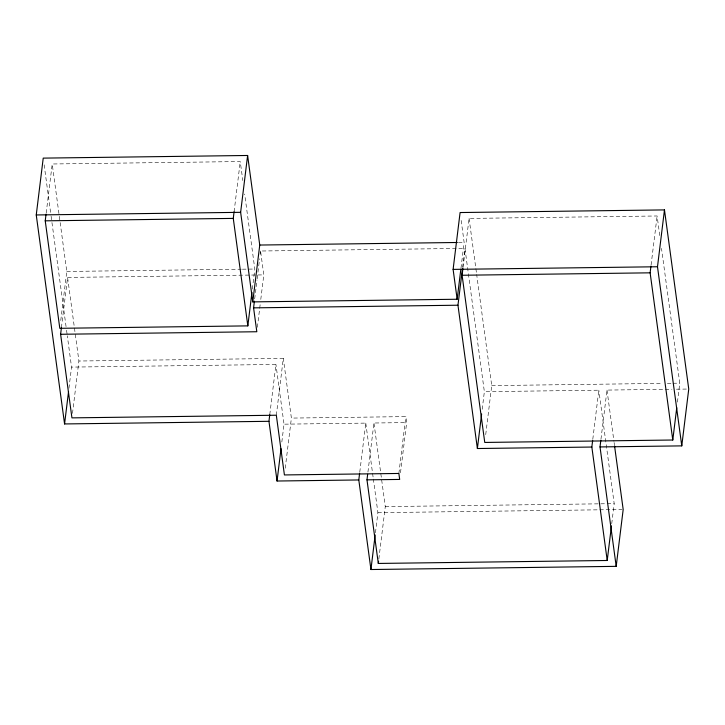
<?xml version="1.0" encoding="UTF-8"?>
<svg xmlns="http://www.w3.org/2000/svg" width="725" height="725" viewBox="0 0 725 725"><rect width="100%" height="100%" fill="white"/><g stroke="black" fill="none" stroke-linecap="round" stroke-linejoin="round"><path stroke-width="0.54" stroke-dasharray="3.62 2.72" d="M46.192 213.032L52.218 163.986L240.247 161.557L242.83 180.588M60.755 320.504L66.782 271.458L52.218 163.986M61.426 327.591L67.588 277.43L263.8 274.893L260.565 251.013L464.942 248.367L484.363 391.672L482.179 409.507M68.948 388.274L71.548 367.104L67.307 335.811M72.482 413.413L78.916 361.023L67.588 277.43M234.093 211.709L240.247 161.557M252.345 289.094L254.81 269.029L244.651 194.019M254.674 298.945L256.043 287.798M256.179 286.683L257.003 279.995M257.139 278.88L257.828 273.307M257.964 272.192L259.604 258.816M260.148 254.357L260.565 251.013M257.366 327.283L259.559 309.448M259.695 308.333L260.239 303.875M260.782 299.416L263.8 274.893M269.772 414.618L275.935 364.458L71.548 367.104M276.325 415.226L283.303 358.386L78.916 361.023M281.835 442.005L284.028 424.17L275.935 364.458M285.233 468.25L291.396 418.089L283.303 358.386M359.763 472.156L365.781 423.11L284.028 424.17M367.938 472.048L373.955 423.01L406.662 422.584L405.846 416.612L291.396 418.089M375.45 532.739L377.915 512.675L373.366 479.089M378.849 558.984L385.283 506.603L373.955 423.01M398.868 473.461L405.846 416.612M400.499 472.745L406.662 422.584M460.991 268.042L464.136 242.404L460.991 219.177M462.623 267.317L464.942 248.367M463.058 267.452L469.075 218.415L657.113 215.977L659.804 235.843M485.714 434.638L491.731 385.6L476.678 274.512M592.796 439.241L598.823 390.195L484.363 391.672M600.971 439.132L606.997 390.086L664.109 389.352M611.728 523.704L614.193 503.639L598.823 390.195M651.086 265.024L657.113 215.977M677.44 402.112L679.769 383.163L661.499 248.385M458.49 242.476L464.136 242.404M66.782 271.458L241.298 269.202M242.431 269.192L254.81 269.029M491.731 385.6L662.877 383.389M667.381 383.326L671.939 383.271M673.008 383.253L679.769 383.163M665.233 389.334L671.948 389.252M676.434 389.189L686.512 389.062M385.283 506.603L614.193 503.639M377.915 512.675L622.05 509.521M606.997 390.086L613.957 441.425M614.102 442.54L614.41 444.778M469.075 218.415L476.579 273.787M365.781 423.11L373.212 477.965M44.134 164.82L50.949 215.117M51.103 216.231L66.401 329.105M66.555 330.219L67.162 334.687"/><path stroke-width="1.09" d="M269.772 414.618L268.957 421.307L64.57 423.944L36.25 214.962L43.228 158.123L247.615 155.476L259.749 245.041L252.771 301.89L457.158 299.244L460.855 269.156M251.938 292.438L247.832 325.878L59.803 328.307L45.231 220.835L46.056 214.147M611.456 525.933L607.215 560.488L378.305 563.443L366.977 479.85L399.674 479.433L398.868 473.461L284.417 474.938L276.325 415.226L71.938 417.872L60.61 334.279L61.426 327.591M64.57 423.944L68.54 391.618M247.832 325.878L233.269 218.397L234.093 211.709M252.771 301.89L240.637 212.325L247.615 155.476M60.61 334.279L256.822 331.742L253.578 307.862L254.403 301.174M359.618 473.271L358.803 479.959L277.05 481.019L281.019 448.693M366.977 479.85L367.657 474.277M614.555 445.893L623.183 509.503L616.196 566.352L370.937 569.524L375.178 534.968M378.305 563.443L378.577 561.213M457.158 299.244L453.107 269.392L460.094 212.543L664.472 209.906L688.75 389.035L681.772 445.875L600.019 446.935L616.196 566.352M592.66 440.356L591.845 447.044L477.385 448.521L457.964 305.216L462.478 268.431M676.751 407.686L672.782 440.012L484.753 442.44L462.097 275.255L462.913 268.567M477.385 448.521L481.627 413.966M600.019 446.935L600.835 440.247M672.782 440.012L650.126 272.827L650.95 266.138M681.772 445.875L657.493 266.755L664.472 209.906M36.25 214.962L240.637 212.325M45.231 220.835L233.269 218.397M259.749 245.041L457.357 242.485M453.107 269.392L657.493 266.755M462.097 275.255L650.126 272.827M253.578 307.862L457.964 305.216M591.845 447.044L607.215 560.488M358.803 479.959L370.937 569.524M268.957 421.307L277.05 481.019"/></g></svg>
